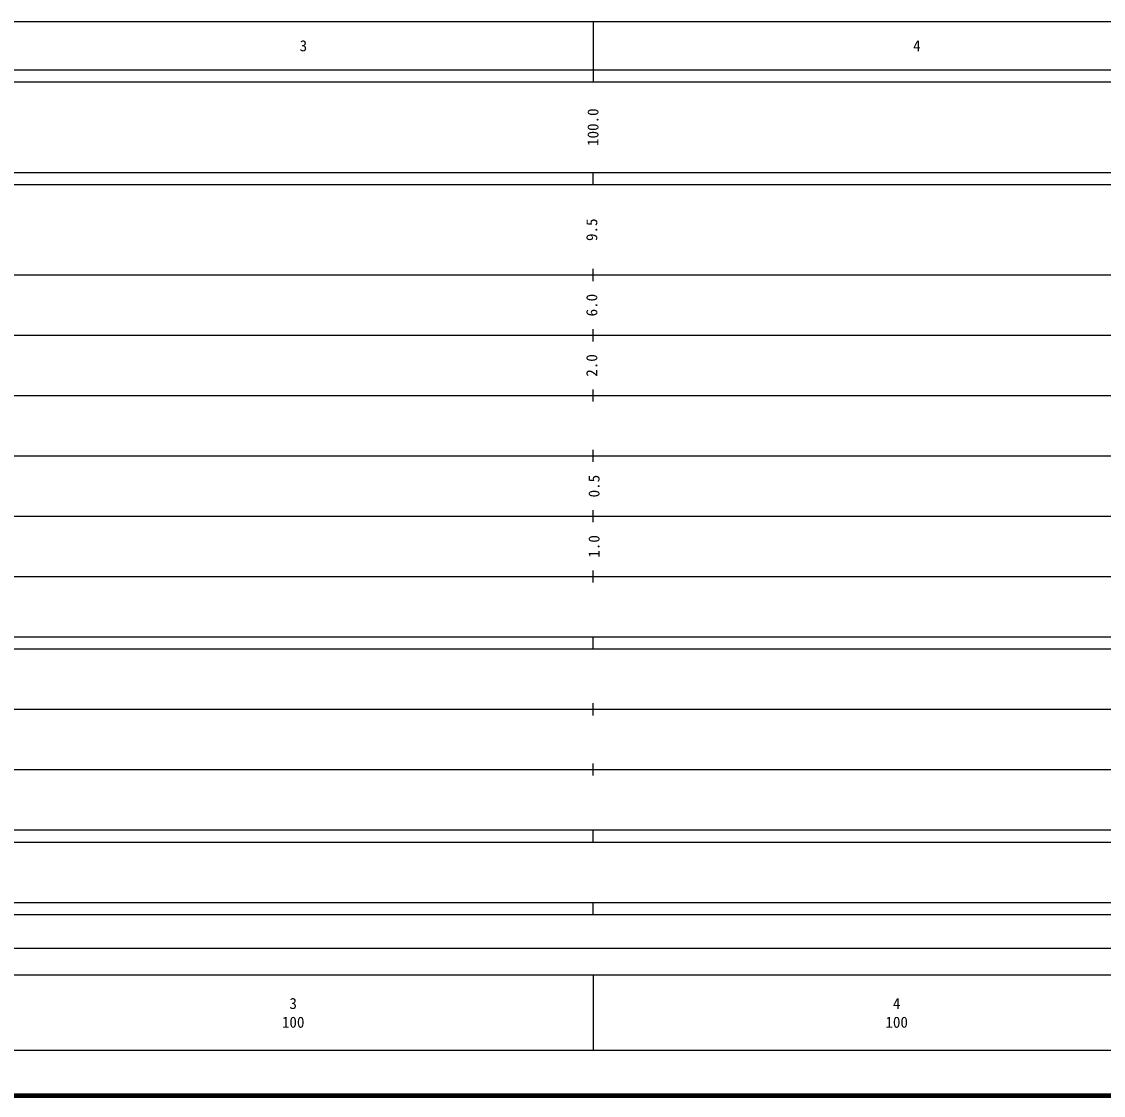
# Model space of a CAD drawing. Units: millimetres on the paper, enlarged 1000 times. Extents: x 40000 to 680000, y 20000 to 380000.
# Drawn here: x 273297 to 452534, y 20000 to 198000 of the extents above; entities that cross this region are included whole.
import ezdxf
from ezdxf.enums import TextEntityAlignment as Align

# ---------------------------------------------------------------- set-up
doc = ezdxf.new("R2010")
doc.units = ezdxf.units.MM
doc.header["$LTSCALE"] = 1000
doc.layers.add('M-TTL', color=2, linetype='Continuous', lineweight=140)
doc.layers.add('M-TTL-BAND', color=7, linetype='Continuous', lineweight=25)
doc.styles.add('ＭＳ ゴシック', font='')
doc.styles.get('ＭＳ ゴシック').set_extended_font_data('MS Gothic')

msp = doc.modelspace()

# ---------------------------------------------------------------- linework, layer by layer
at = {"layer": 'M-TTL'}
msp.add_line((40000, 20000), (680000, 20000), dxfattribs=at)
at = {"layer": 'M-TTL-BAND'}
for p, q in [((68000, 198000), (579000, 198000)), ((368000, 198000), (368000, 188000)), ((40000, 190000), (579000, 190000)), ((40000, 188000), (579000, 188000)), ((40000, 173000), (579000, 173000)), ((368000, 171000), (368000, 173000)), ((40000, 171000), (579000, 171000)), ((40000, 156000), (579000, 156000)), ((368000, 155000), (368000, 157000)), ((368000, 145000), (368000, 147000)), ((46000, 146000), (579000, 146000)), ((368000, 135000), (368000, 137000)), ((52000, 136000), (579000, 136000)), ((46000, 126000), (579000, 126000)), ((368000, 125000), (368000, 127000)), ((368000, 115000), (368000, 117000)), ((52000, 116000), (579000, 116000)), ((46000, 106000), (579000, 106000)), ((368000, 105000), (368000, 107000)), ((40000, 96000), (579000, 96000)), ((368000, 94000), (368000, 96000)), ((40000, 94000), (579000, 94000)), ((368000, 83000), (368000, 85000)), ((49000, 84000), (579000, 84000)), ((40000, 74000), (579000, 74000)), ((368000, 73000), (368000, 75000)), ((40000, 64000), (579000, 64000)), ((368000, 62000), (368000, 64000)), ((40000, 62000), (579000, 62000)), ((40000, 52000), (579000, 52000)), ((368000, 50000), (368000, 52000)), ((40000, 50000), (579000, 50000)), ((70805, 44406), (565903, 44406)), ((40000, 40000), (579000, 40000)), ((368000, 40000), (368000, 27500)), ((68000, 27500), (579000, 27500))]:
    msp.add_line(p, q, dxfattribs=at)

# ---------------------------------------------------------------- texts
at = {"layer": 'M-TTL-BAND', "style": 'ＭＳ ゴシック'}
for s, p in [('3', (319983, 194000)), ('4', (421636, 194000)), ('3', (318288, 35238)), ('4', (418288, 35238)), ('100', (318288, 32131)), ('100', (418288, 32131))]:
    msp.add_text(s, height=1833, dxfattribs=at).set_placement(p, align=Align.MIDDLE_CENTER)
for s, p in [('100.0', (367963, 180500)), ('9.5', (367761, 163500)), ('6.0', (367761, 151000)), ('2.0', (367761, 141000)), ('0.5', (368136, 121000)), ('1.0', (368136, 111000))]:
    msp.add_text(s, height=1833, rotation=90, dxfattribs=at).set_placement(p, align=Align.MIDDLE_CENTER)

doc.saveas('drawing.dxf')
